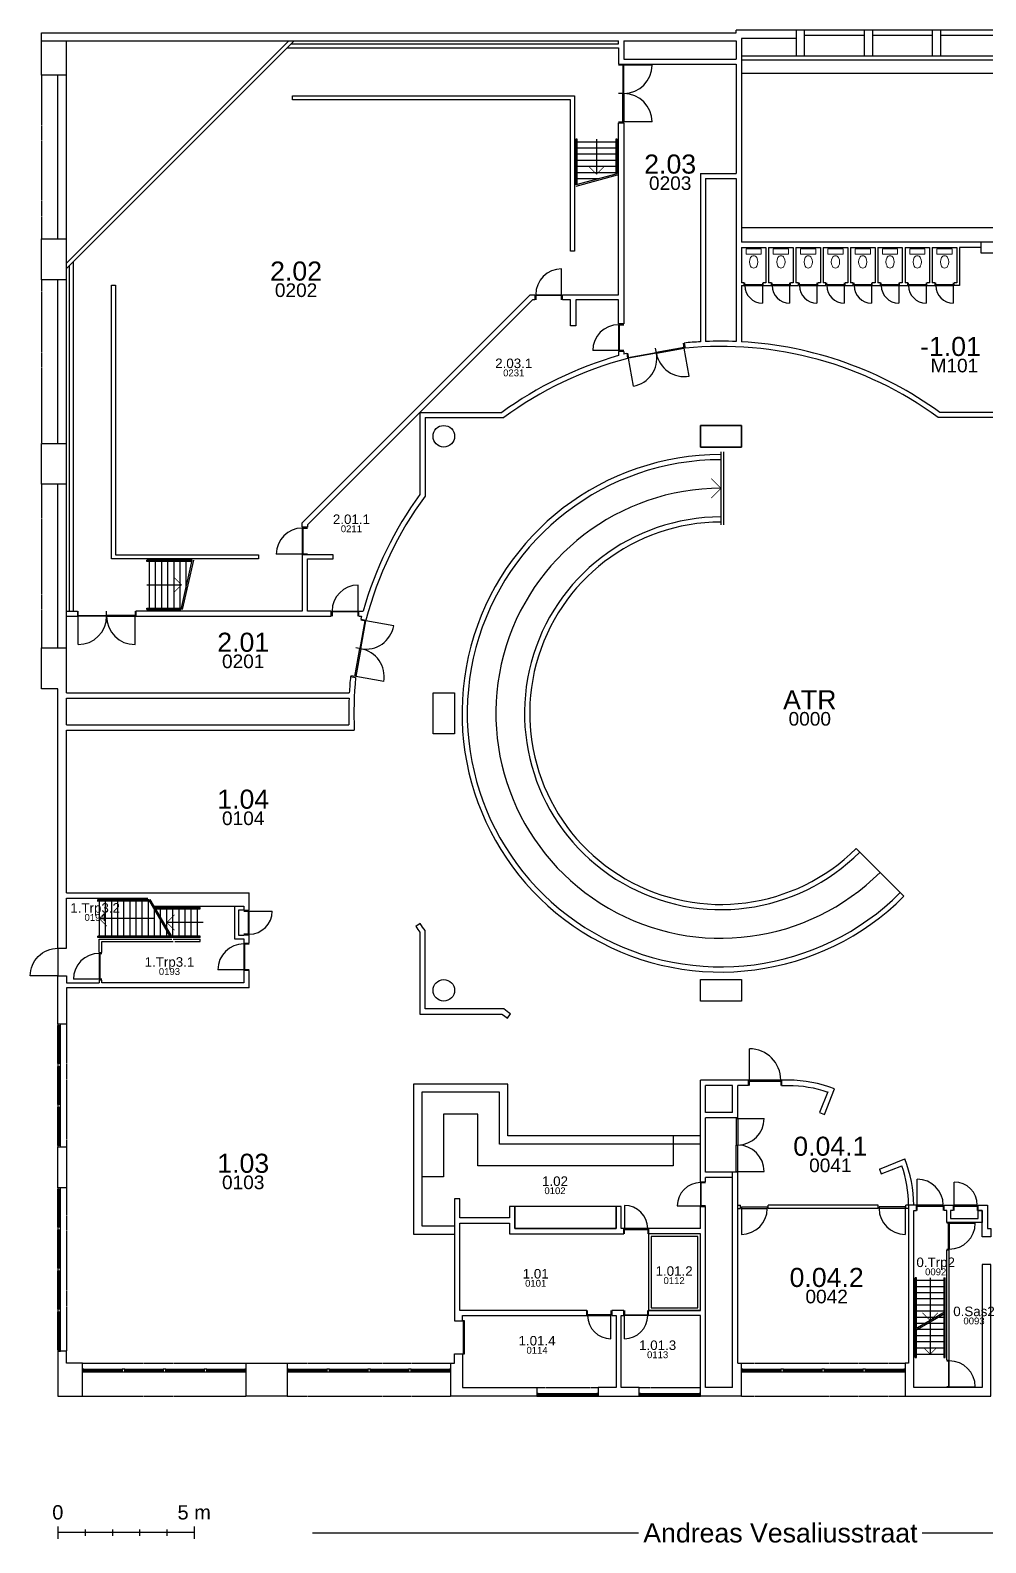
# Model space of a CAD drawing. Header units: millimetres. Extents: x -2571 to 3003, y -6838 to -1291.
# Drawn here: x -2571 to 932, y -6838 to -1291 of the extents above; entities that cross this region are included whole.
import ezdxf
from ezdxf.enums import TextEntityAlignment as Align

# ---------------------------------------------------------------- set-up
doc = ezdxf.new("R2010")
doc.units = ezdxf.units.MM
doc.header["$LTSCALE"] = 10
doc.linetypes.add('HIDDEN', pattern=[0.375, 0.25, -0.125])
for name, color, linetype in [('T-01----V_NOTA', 7, 'Continuous'), ('T-01----V_SCHAALLAT', 7, 'Continuous'), ('T-020---V_LOKAALNAAM', 2, 'Continuous'), ('T-020---V_LOKAALNUMMER', 7, 'Continuous'), ('T-026---V_POLYGOON_CONSTR', 7, 'Continuous'), ('T-026---V_POLYGOON_LOKAAL', 7, 'Continuous'), ('T-074---V_PROJECTIE_GEBOUW', 7, 'HIDDEN'), ('T-20----B_Wanden', 12, 'Continuous'), ('T-226---B_Stijlwand', 60, 'Continuous'), ('T-24----B_Trappen', 2, 'Continuous'), ('T-28----B_Kolommen', 4, 'Continuous'), ('T-282---B_DRAAGSTR_PROJECTIE', 7, 'HIDDEN'), ('T-31----B_BUITENSCHRIJNWERK', 2, 'Continuous'), ('T-32----B_BINNENSCHRIJNWERK', 2, 'Continuous'), ('T-741---B_SANITOESTELLEN', 220, 'Continuous'), ('T-8-----B_MEUBILAIR', 6, 'Continuous')]:
    doc.layers.add(name, color=color, linetype=linetype)
doc.layers.get('T-026---V_POLYGOON_LOKAAL').off()
doc.styles.add('ARIAL', font='arial.ttf')
doc.styles.add('S1-100_H2.5', font='arial.ttf', dxfattribs={"height": 250})
doc.styles.add('S1-100_H3.5', font='arial.ttf', dxfattribs={"height": 350})
doc.styles.add('S1-100_H5', font='arial.ttf', dxfattribs={"height": 500})
doc.styles.add('S1-100_H7', font='arial.ttf', dxfattribs={"height": 700})

# ---------------------------------------------------------------- blocks, each defined once
blk = doc.blocks.new('*U2')
at = {"layer": 'T-01----V_SCHAALLAT'}
for p, q in [((0, 225), (0, -225)), ((1000, 112.5), (1000, -112.5)), ((2000, 112.5), (2000, -112.5)), ((3000, 112.5), (3000, -112.5)), ((4000, 112.5), (4000, -112.5)), ((5000, 225), (5000, -225))]:
    blk.add_line(p, q, dxfattribs=at)
for points in [[(1000, 0), (0, 0)], [(2000, 0), (1000, 0)], [(3000, 0), (2000, 0)], [(4000, 0), (3000, 0)], [(5000, 0), (4000, 0)]]:
    blk.add_lwpolyline(points, dxfattribs=at)
at = {"layer": 'T-01----V_SCHAALLAT', "style": 'ARIAL'}
for s, p in [('0', (0, 325)), ('5 m', (5000, 325))]:
    blk.add_text(s, height=525, dxfattribs=at).set_placement(p, align=Align.BOTTOM_CENTER)

msp = doc.modelspace()

# ---------------------------------------------------------------- linework, layer by layer
at = {"layer": 'T-01----V_NOTA'}
for p, q in [((-1535.8, -6801.9), (-341.6, -6801.9)), ((699, -6801.9), (1894, -6801.9))]:
    msp.add_line(p, q, dxfattribs=at)
at = {"layer": 'T-026---V_POLYGOON_CONSTR'}
for points in [[(-1094.5, -2779.9, -1), (-1015.5, -2779.9, -1)], [(-1015.5, -4811.9, -1), (-1094.5, -4811.9, -1)]]:
    msp.add_lwpolyline(points, format="xyb", close=True, dxfattribs=at)
for points in [[(36, -2819.4), (-114, -2819.4), (-114, -2740.4), (36, -2740.4)], [(-1015.5, -3720.9), (-1015.5, -3870.9), (-1094.5, -3870.9), (-1094.5, -3720.9)], [(36, -4772.4), (36, -4851.4), (-114, -4851.4), (-114, -4772.4)]]:
    msp.add_lwpolyline(points, close=True, dxfattribs=at)
at = {"layer": 'T-074---V_PROJECTIE_GEBOUW'}
for p, q in [((-2530, -1455.9), (-2530, -2055.9)), ((-2530, -2205.9), (-2530, -2805.9)), ((-2530, -2955.9), (-2530, -3556.4)), ((-2379, -6300.9), (-1779, -6300.9)), ((-1629, -6300.9), (-1029, -6300.9)), ((36, -6300.9), (636, -6300.9))]:
    msp.add_line(p, q, dxfattribs=at)
at = {"layer": 'T-20----B_Wanden'}
for p, q in [((-2530, -1455.9), (-2530, -1300.9)), ((-2530, -1300.9), (17, -1300.9)), ((-2530, -1329.9), (-414, -1329.9)), ((-2438, -1455.9), (-2438, -1329.9)), ((-1602.9, -1329.9), (-2438, -2165)), ((-1622.7, -1329.9), (-2438, -2145.2)), ((-414, -1340.9), (-414, -1329.9)), ((-395, -1329.9), (17, -1329.9)), ((2466, -1290.9), (17, -1290.9)), ((17, -1300.9), (17, -1290.9)), ((238, -1320.9), (36, -1320.9)), ((238, -1386.4), (238, -1290.9)), ((268, -1386.4), (268, -1290.9)), ((487.5, -1309.9), (268, -1309.9)), ((487.5, -1386.4), (487.5, -1290.9)), ((517.5, -1386.4), (517.5, -1290.9)), ((737, -1309.9), (517.5, -1309.9)), ((737, -1386.4), (737, -1290.9)), ((767, -1386.4), (767, -1290.9)), ((1236, -1309.9), (767, -1309.9)), ((-1627.9, -1354.9), (-414, -1354.9)), ((-1613.9, -1340.9), (-414, -1340.9)), ((1266, -1386.4), (36, -1386.4)), ((-414, -1415.9), (17, -1415.9)), ((-395, -1396.9), (17, -1396.9)), ((1236, -1400.4), (36, -1400.4)), ((-2470, -2055.9), (-2470, -1455.9)), ((-2438, -2055.9), (-2438, -1455.9)), ((-114, -1815.9), (17, -1815.9)), ((-95, -1834.9), (17, -1834.9)), ((-2530, -2205.9), (-2530, -2055.9)), ((-2530, -2055.9), (-2438, -2055.9)), ((-2438, -2205.9), (-2438, -2055.9)), ((913.5, -2068.4), (36, -2068.4)), ((36, -2087.4), (126, -2087.4)), ((36, -2087.4), (126, -2087.4)), ((126, -2087.4), (126, -2217.4)), ((136, -2087.4), (136, -2217.4)), ((136, -2087.4), (226, -2087.4)), ((136, -2087.4), (226, -2087.4)), ((226, -2087.4), (226, -2217.4)), ((236, -2087.4), (236, -2217.4)), ((236, -2087.4), (326, -2087.4)), ((236, -2087.4), (326, -2087.4)), ((326, -2087.4), (326, -2217.4)), ((336, -2087.4), (336, -2217.4)), ((336, -2087.4), (426, -2087.4)), ((336, -2087.4), (426, -2087.4)), ((426, -2087.4), (426, -2217.4)), ((436, -2087.4), (436, -2217.4)), ((436, -2087.4), (526, -2087.4)), ((436, -2087.4), (526, -2087.4)), ((526, -2087.4), (526, -2217.4)), ((536, -2087.4), (536, -2217.4)), ((536, -2087.4), (626, -2087.4)), ((536, -2087.4), (626, -2087.4)), ((626, -2087.4), (626, -2217.4)), ((636, -2087.4), (636, -2217.4)), ((636, -2087.4), (726, -2087.4)), ((636, -2087.4), (726, -2087.4)), ((726, -2087.4), (726, -2217.4)), ((736, -2087.4), (736, -2217.4)), ((736, -2087.4), (826, -2087.4)), ((736, -2087.4), (826, -2087.4)), ((826, -2087.4), (826, -2217.4)), ((913.5, -2087.4), (836, -2087.4)), ((836, -2087.4), (836, -2227.4)), ((913.5, -2068.4), (913.5, -2087.4)), ((-2427, -3420.9), (-2427, -2154)), ((-2413, -3420.9), (-2413, -2140)), ((-2470, -2805.9), (-2470, -2205.9)), ((-2438, -2805.9), (-2438, -2205.9)), ((46, -2217.4), (36, -2217.4)), ((46, -2227.4), (46, -2217.4)), ((126, -2217.4), (116, -2217.4)), ((116, -2227.4), (116, -2217.4)), ((146, -2217.4), (136, -2217.4)), ((146, -2227.4), (146, -2217.4)), ((226, -2217.4), (216, -2217.4)), ((216, -2227.4), (216, -2217.4)), ((246, -2217.4), (236, -2217.4)), ((246, -2227.4), (246, -2217.4)), ((326, -2217.4), (316, -2217.4)), ((316, -2227.4), (316, -2217.4)), ((346, -2217.4), (336, -2217.4)), ((346, -2227.4), (346, -2217.4)), ((426, -2217.4), (416, -2217.4)), ((416, -2227.4), (416, -2217.4)), ((446, -2217.4), (436, -2217.4)), ((446, -2227.4), (446, -2217.4)), ((526, -2217.4), (516, -2217.4)), ((516, -2227.4), (516, -2217.4)), ((546, -2217.4), (536, -2217.4)), ((546, -2227.4), (546, -2217.4)), ((626, -2217.4), (616, -2217.4)), ((616, -2227.4), (616, -2217.4)), ((646, -2217.4), (636, -2217.4)), ((646, -2227.4), (646, -2217.4)), ((726, -2217.4), (716, -2217.4)), ((716, -2227.4), (716, -2217.4)), ((746, -2217.4), (736, -2217.4)), ((746, -2227.4), (746, -2217.4)), ((826, -2217.4), (816, -2217.4)), ((816, -2227.4), (816, -2217.4)), ((36, -2227.4), (46, -2227.4)), ((116, -2227.4), (146, -2227.4)), ((216, -2227.4), (246, -2227.4)), ((316, -2227.4), (346, -2227.4)), ((416, -2227.4), (446, -2227.4)), ((516, -2227.4), (546, -2227.4)), ((616, -2227.4), (646, -2227.4)), ((716, -2227.4), (746, -2227.4)), ((836, -2227.4), (816, -2227.4)), ((-173.7, -2438.1), (-170.4, -2456.8)), ((-384.4, -2475.8), (-381, -2494.6)), ((-2530, -2955.9), (-2530, -2805.9)), ((-2530, -2805.9), (-2438, -2805.9)), ((-2438, -2955.9), (-2438, -2805.9)), ((-2470, -3555.9), (-2470, -2955.9)), ((-2438, -3556.4), (-2438, -2955.9)), ((-2398, -3420.9), (-2398, -3439.9)), ((-1359.1, -3450.5), (-1340.3, -3453.9)), ((-2530, -3706.4), (-2530, -3556.4)), ((-2530, -3556.4), (-2438, -3556.4)), ((-2438, -3720.9), (-2438, -3556.4)), ((-2470, -4657.9), (-2470, -3706.4)), ((-1396.8, -3661.2), (-1378.1, -3664.6)), ((-2438, -4453.9), (-2438, -3857.4)), ((-2438, -4454.4), (-1769, -4454.4)), ((-2438, -4657.9), (-2438, -4473.4)), ((-2438, -4473.4), (-2139.6, -4473.4)), ((-1769, -4518.4), (-1769, -4454.4)), ((-2116.5, -4503.4), (-1788, -4503.4)), ((-1788, -4503.4), (-1788, -4518.4)), ((-2470, -4657.9), (-2438, -4657.9)), ((-2318, -4673.4), (-2318, -4624.4)), ((-2318, -4624.4), (-2052.4, -4624.4)), ((-2309, -4673.4), (-2309, -4633.4)), ((-2309, -4633.4), (-2047.2, -4633.4)), ((-2046.6, -4624.4), (-1948, -4624.4)), ((-2041.5, -4633.4), (-1948, -4633.4)), ((-1948, -4633.4), (-1948, -4624.4)), ((62.4, -5160.4), (22.5, -5160.4)), ((542.2, -5467.6), (635, -5430.5)), ((542.2, -5467.6), (548.8, -5485.5)), ((548.8, -5485.5), (624.5, -5455.2)), ((-114, -5513.9), (-95, -5513.9)), ((-114, -5604.9), (-95, -5604.9)), ((-114, -5685.9), (-304.5, -5685.9)), ((-304.5, -5685.9), (-304.5, -5704.9)), ((-114, -5704.9), (-304.5, -5704.9)), ((789, -6167.9), (789, -5763.9)), ((798, -6167.9), (798, -5763.9)), ((-114, -5985.9), (-304.5, -5985.9)), ((-304.5, -6004.9), (-304.5, -5985.9)), ((-114, -6004.9), (-304.5, -6004.9)), ((22.5, -6178.9), (36, -6178.9)), ((36, -6300.9), (36, -6178.9))]:
    msp.add_line(p, q, dxfattribs=at)
at = {"layer": 'T-20----B_Wanden', "linetype": 'Continuous'}
for p, q in [((-395, -1329.9), (-395, -1396.9)), ((17, -1329.9), (17, -1396.9)), ((36, -1320.9), (36, -2068.4)), ((-414, -1354.9), (-414, -1415.9)), ((17, -1415.9), (17, -1815.9)), ((-2438, -1455.9), (-2530, -1455.9)), ((-114, -1815.9), (-114, -2433.5)), ((-95, -1834.9), (-95, -2432.6)), ((17, -1834.9), (17, -2432.6)), ((36, -2087.4), (36, -2217.4)), ((-2438, -2205.9), (-2530, -2205.9)), ((36, -2227.4), (36, -2433.5)), ((-414, -2468.7), (-414, -2484)), ((-395, -2468.7), (-414, -2468.7)), ((-395, -2468.7), (-395, -2478.7)), ((-1142.5, -2692.4), (-1142.5, -2993.3)), ((-1142.5, -2692.4), (-841.6, -2692.4)), ((-1123.5, -2711.4), (-1123.5, -2999.5)), ((-1123.5, -2711.4), (-835.4, -2711.4)), ((1045.5, -2711.4), (757.4, -2711.4)), ((1064.5, -2692.4), (763.6, -2692.4)), ((-2438, -2955.9), (-2530, -2955.9)), ((-2438, -3420.9), (-2398, -3420.9)), ((-1366.3, -3420.9), (-1351, -3420.9)), ((-1366.3, -3439.9), (-1366.3, -3420.9)), ((-2438, -3439.9), (-2398, -3439.9)), ((-1366.3, -3439.9), (-1356.3, -3439.9)), ((-2470, -3706.4), (-2530, -3706.4)), ((-2438, -3720.9), (-1401.5, -3720.9)), ((-2438, -3838.4), (-2438, -3739.9)), ((-2438, -3739.9), (-1402.4, -3739.9)), ((-2438, -3838.4), (-1402.9, -3838.4)), ((-2438, -3857.4), (-1383.1, -3857.4)), ((-1822, -4503.4), (-1822, -4623.4)), ((-1808, -4518.4), (-1808, -4609.4)), ((-1788, -4518.4), (-1808, -4518.4)), ((-1788, -4518.4), (-1769, -4518.4)), ((-1822, -4623.4), (-1788, -4623.4)), ((-1808, -4609.4), (-1788, -4609.4)), ((-1769, -4609.4), (-1788, -4609.4)), ((-1788, -4623.4), (-1788, -4638.4)), ((-1788, -4638.4), (-1769, -4638.4)), ((-1769, -4638.4), (-1769, -4607.2)), ((-2318, -4673.4), (-2309, -4673.4)), ((-114, -5513.9), (-114, -5141.4)), ((62.4, -5141.4), (-114, -5141.4)), ((62.4, -5160.4), (62.4, -5141.4)), ((-95, -5260.4), (-95, -5160.4)), ((3.5, -5160.4), (-95, -5160.4)), ((3.5, -5260.4), (3.5, -5160.4)), ((22.5, -5279.4), (22.5, -5160.4)), ((3.5, -5260.4), (-95, -5260.4)), ((-95, -5479.4), (-95, -5279.4)), ((22.5, -5279.4), (-95, -5279.4)), ((22.5, -5479.4), (-95, -5479.4)), ((3.5, -6268.9), (3.5, -5479.4)), ((22.5, -6178.9), (22.5, -5479.4)), ((-95, -5513.9), (-95, -5498.4)), ((3.5, -5498.4), (-95, -5498.4)), ((-114, -5685.9), (-114, -5604.9)), ((-95, -6268.9), (-95, -5604.9)), ((-114, -5985.9), (-114, -5704.9)), ((789, -5763.9), (798, -5763.9)), ((-114, -6300.9), (-114, -6004.9)), ((789, -6167.9), (798, -6167.9)), ((36, -6300.9), (-114, -6300.9)), ((3.5, -6268.9), (-95, -6268.9)), ((798, -6268.9), (789, -6268.9))]:
    msp.add_line(p, q, dxfattribs=at)
at = {"layer": 'T-20----B_Wanden', "color": 9, "lineweight": -3}
for p, q in [((2344, -1449.4), (36, -1449.4)), ((2344, -2015.4), (36, -2015.4))]:
    msp.add_line(p, q, dxfattribs=at)
at = {"layer": 'T-20----B_Wanden', "color": 9}
msp.add_line((456.7, -4291.6), (632, -4467), dxfattribs=at)
at = {"layer": 'T-20----B_Wanden'}
for points in [[(-590, -1545.9), (-1609, -1545.9), (-1609, -1531.9), (-576, -1531.9), (-576, -2101), (-590, -2101)], [(-2273, -3228.9), (-2273, -2225.9), (-2259, -2225.9), (-2259, -3214.9), (-1734, -3214.9), (-1734, -3228.9)], [(-1460, -3228.9), (-1460, -3214.9), (-1555, -3214.9), (-1574, -3214.9), (-1574, -3420.9), (-2184, -3420.9), (-2184, -3439.9), (-1467.3, -3439.9), (-1467.3, -3420.9), (-1555, -3420.9), (-1555, -3228.9)], [(-2438, -5385.9), (-2438, -5535.9), (-2470, -5535.9), (-2470, -5385.9)], [(-404.5, -5604.9), (-423.5, -5604.9), (-423.5, -5685.9), (-794.5, -5685.9), (-794.5, -5604.9), (-813.5, -5604.9), (-813.5, -5646.9), (-996.5, -5646.9), (-996.5, -5576.9), (-1015.5, -5576.9), (-1015.5, -6023.9), (-986.5, -6023.9), (-986.5, -6004.9), (-530.5, -6004.9), (-530.5, -5985.9), (-996.5, -5985.9), (-996.5, -5665.9), (-813.5, -5665.9), (-813.5, -5704.9), (-395.5, -5704.9), (-395.5, -5685.9), (-404.5, -5685.9)], [(636, -6178.9), (636, -6300.9), (951, -6300.9), (951, -5816.9), (919, -5816.9), (919, -6268.9), (668, -6268.9), (668, -5618.9), (678, -5618.9), (678, -5599.9), (649, -5599.9), (649, -6178.9), (636, -6178.9)], [(938, -5685.9), (951, -5685.9), (951, -5715.9), (919, -5715.9), (919, -5618.9), (904, -5618.9), (904, -5599.9), (938, -5599.9)], [(-339, -6268.9), (-404.5, -6268.9), (-404.5, -6004.9), (-395.5, -6004.9), (-395.5, -5985.9), (-439.5, -5985.9), (-439.5, -6004.9), (-423.5, -6004.9), (-423.5, -6268.9), (-489, -6268.9), (-489, -6300.9), (-339, -6300.9)], [(-2379, -6300.9), (-2379, -6178.9), (-2438, -6178.9), (-2438, -6135.9), (-2470, -6135.9), (-2470, -6300.9)], [(-714, -6300.9), (-1029, -6300.9), (-1029, -6178.9), (-1015.5, -6178.9), (-1015.5, -6144.9), (-986.5, -6144.9), (-986.5, -6268.9), (-714, -6268.9)], [(-1779, -6178.9), (-1629, -6178.9), (-1629, -6300.9), (-1779, -6300.9)]]:
    msp.add_lwpolyline(points, close=True, dxfattribs=at)
at = {"layer": 'T-20----B_Wanden', "linetype": 'Continuous'}
for points in [[(-590, -2375), (-590, -2280), (-620, -2280), (-620, -2261), (-414, -2261), (-414, -1629.9), (-395, -1629.9), (-395, -2367.7), (-414, -2367.7), (-414, -2280), (-571, -2280), (-571, -2375), (-590, -2375)], [(-1555, -3113.9), (-1574, -3113.9), (-1574, -3097), (-737.9, -2261), (-721, -2261), (-721, -2280), (-730, -2280), (-1555, -3104.9)], [(919, -5662.9), (798, -5662.9), (789, -5662.9), (789, -5618.9), (779, -5618.9), (779, -5599.9), (813, -5599.9), (813, -5618.9), (803, -5618.9), (803, -5648.9), (904, -5648.9), (904, -5618.9), (919, -5618.9)]]:
    msp.add_lwpolyline(points, close=True, dxfattribs=at)
at = {"layer": 'T-20----B_Wanden'}
msp.add_lwpolyline([(-1157, -4578.2, 0.00458), (-1142.5, -4598.5), (-1142.5, -4899.4), (-841.6, -4899.4, 0.00458), (-821.3, -4913.9), (-810.4, -4898.4, -0.005725), (-835.4, -4880.4), (-1123.5, -4880.4), (-1123.5, -4592.3, -0.005725), (-1141.5, -4567.3)], format="xyb", close=True, dxfattribs=at)
for points in [[(-1769, -4803.4), (-2438, -4803.4), (-2438, -4935.9), (-2470, -4935.9), (-2470, -4758.9), (-2438, -4758.9), (-2438, -4784.4), (-2318, -4784.4)], [(352.9, -5184.5), (322.9, -5260.3), (340.7, -5266.8), (377.6, -5173.8)]]:
    msp.add_lwpolyline(points, dxfattribs=at)
at = {"layer": 'T-20----B_Wanden', "linetype": 'Continuous'}
msp.add_lwpolyline([(-1769, -4803.4), (-1769, -4739.4), (-1788, -4739.4), (-1788, -4784.4), (-2309, -4784.4), (-2309, -4774.4), (-2318, -4774.4), (-2318, -4784.4)], dxfattribs=at)
msp.add_lwpolyline([(352.9, -5184.5), (322.9, -5260.3), (340.7, -5266.8), (377.6, -5173.8, 0.094665), (208, -5141.4), (183.4, -5141.4), (183.4, -5160.4), (208, -5160.4, -0.083804), (352.8, -5184.9)], format="xyb", dxfattribs=at)
at = {"layer": 'T-20----B_Wanden'}
msp.add_circle((-114, -2433.5), 0, dxfattribs=at)
for centre, radius, start, end in [((-39, -3795.9), 1364.5, 93.1508, 95.6669), ((-39, -3795.9), 1364.5, 87.6479, 92.3521), ((-39, -3795.9), 1364.5, 53.9702, 86.8492), ((-39, -3795.9), 1364.5, 105.9514, 126.0298), ((-39, -3795.9), 1345.5, 104.7256, 126.2921), ((-39, -3795.9), 1364.5, 104.662, 105.1234), ((-39, -3795.9), 1345.5, 53.7079, 95.6033), ((-39, -3795.9), 1364.5, 143.9702, 164.0486), ((-39, -3795.9), 1345.5, 143.7079, 165.2743), ((-39, -3795.9), 1364.5, 164.8766, 165.338), ((-39, -3795.9), 1364.5, 174.3331, 176.8492), ((-39, -3795.9), 1345.5, 174.3967, 182.6198), ((-39, -3795.9), 1364.5, 177.6479, 181.7849), ((208, -5601.4), 460, 0.1889, 21.8201), ((208, -5601.5), 441, 0.1977, 19.3512)]:
    msp.add_arc(centre, radius, start, end, dxfattribs=at)
at = {"layer": 'T-20----B_Wanden', "color": 9, "linetype": 'Continuous'}
for radius in [949, 930, 720, 701]:
    msp.add_arc((-39, -3795.9), radius, 90, 315, dxfattribs=at)
at = {"layer": 'T-226---B_Stijlwand'}
for p, q in [((22.4, -5599.9), (33, -5599.9)), ((33, -5611.9), (33, -5599.9)), ((538, -5599.9), (134, -5599.9)), ((134, -5611.9), (134, -5599.9)), ((538, -5611.9), (538, -5599.9)), ((649, -5599.9), (639, -5599.9)), ((639, -5611.9), (639, -5599.9)), ((22.4, -5611.9), (33, -5611.9)), ((538, -5611.9), (134, -5611.9)), ((649, -5611.9), (639, -5611.9))]:
    msp.add_line(p, q, dxfattribs=at)
at = {"layer": 'T-24----B_Trappen'}
for p, q in [((-571, -1857.8), (-571, -1690.9)), ((-566, -1690.9), (-571, -1690.9)), ((-566, -1856.5), (-566, -1690.9)), ((-424, -1700.9), (-566, -1700.9)), ((-495, -1690.9), (-495, -1818.4)), ((-419, -1690.9), (-424, -1690.9)), ((-424, -1723.4), (-566, -1723.4)), ((-424, -1745.9), (-566, -1745.9)), ((-424, -1768.4), (-566, -1768.4)), ((-419, -1817.1), (-571, -1857.8)), ((-419, -1822.9), (-571, -1863.6)), ((-424, -1790.9), (-566, -1790.9)), ((-424, -1813.4), (-566, -1813.4)), ((-489.3, -1835.9), (-566, -1835.9)), ((-39, -2836.9), (-39, -3104.9)), ((-29, -2836.9), (-29, -3104.9)), ((-1977.1, -3233.9), (-2144, -3233.9)), ((-2144, -3238.9), (-2144, -3233.9)), ((-1978.5, -3238.9), (-2144, -3238.9)), ((-2134, -3410.9), (-2134, -3238.9)), ((-2111.5, -3410.9), (-2111.5, -3238.9)), ((-2089, -3410.9), (-2089, -3238.9)), ((-2066.5, -3410.9), (-2066.5, -3238.9)), ((-2044, -3410.9), (-2044, -3238.9)), ((-2021.5, -3410.9), (-2021.5, -3238.9)), ((-2018, -3415.9), (-1976.9, -3233.9)), ((-2012.3, -3415.9), (-1971.1, -3233.9)), ((-1999, -3345.6), (-1999, -3238.9)), ((-2144, -3324.9), (-2016.5, -3324.9)), ((-2144, -3415.9), (-2144, -3410.9)), ((-2323, -4478.4), (-2136.7, -4478.4)), ((-2323, -4486.3), (-2323, -4478.4)), ((-2323, -4483.4), (-2133.8, -4483.4)), ((-2318, -4483.4), (-2318, -4613.4)), ((-2295.5, -4613.4), (-2295.5, -4483.4)), ((-2273, -4483.4), (-2273, -4613.4)), ((-2250.5, -4613.4), (-2250.5, -4483.4)), ((-2228, -4613.4), (-2228, -4483.4)), ((-2205.5, -4483.4), (-2205.5, -4613.4)), ((-2183, -4613.4), (-2183, -4483.4)), ((-2160.5, -4613.4), (-2160.5, -4483.4)), ((-2138, -4613.4), (-2138, -4483.4)), ((-2055.9, -4618.4), (-2136.7, -4478.4)), ((-2050.1, -4618.4), (-2130.9, -4478.4)), ((-2115.5, -4548.4), (-2318, -4548.4)), ((-2115.5, -4613.4), (-2115.5, -4515.2)), ((-2113.6, -4508.4), (-1948, -4508.4)), ((-2110.7, -4513.4), (-1948, -4513.4)), ((-2093, -4544.1), (-2093, -4513.4)), ((-2070.5, -4583.1), (-2070.5, -4513.4)), ((-2048, -4613.4), (-2048, -4513.4)), ((-2025.5, -4613.4), (-2025.5, -4513.4)), ((-2003, -4613.4), (-2003, -4513.4)), ((-1980.5, -4613.4), (-1980.5, -4513.4)), ((-1958, -4613.4), (-1958, -4513.4)), ((-1948, -4513.4), (-1948, -4508.4)), ((-2093, -4613.4), (-2093, -4554.1)), ((-1936.5, -4563.2), (-2070.5, -4563.2)), ((-2070.5, -4613.4), (-2070.5, -4593.1)), ((-2323, -4618.4), (-2323, -4613.4)), ((-1948, -4618.4), (-1948, -4613.4)), ((673, -6158.9), (673, -5866.4)), ((678, -5866.4), (673, -5866.4)), ((678, -6052), (678, -5866.4)), ((778, -5876.4), (678, -5876.4)), ((728.2, -5866.4), (728.2, -6022.9)), ((778, -5866.4), (783, -5866.4)), ((778, -5898.9), (678, -5898.9)), ((778, -5921.4), (678, -5921.4)), ((778, -5943.9), (678, -5943.9)), ((778, -5966.4), (678, -5966.4)), ((778, -5988.9), (678, -5988.9)), ((783, -5991), (673, -6054.8)), ((783, -5996.8), (673, -6060.6)), ((778, -6011.4), (678, -6011.4)), ((778, -6033.9), (678, -6033.9)), ((728.2, -6028.7), (728.2, -6146.4)), ((678, -6158.9), (678, -6057.7)), ((778, -6078.9), (678, -6078.9)), ((778, -6101.4), (678, -6101.4)), ((778, -6056.4), (680.2, -6056.4)), ((778, -6123.9), (678, -6123.9)), ((678, -6146.4), (778, -6146.4)), ((673, -6158.9), (678, -6158.9)), ((778, -6158.9), (783, -6158.9))]:
    msp.add_line(p, q, dxfattribs=at)
for points in [[(-424, -1690.9), (-424, -1818.4)], [(-419, -1690.9), (-419, -1815.5)], [(-2144, -3410.9), (-2016.5, -3410.9)], [(-2144, -3415.9), (-2019.4, -3415.9)], [(-2058.8, -4613.4), (-2323, -4613.4)], [(-1948, -4618.4), (-2323, -4618.4)], [(-1948, -4613.4), (-2053, -4613.4)], [(778, -5866.4), (778, -5993.9)], [(783, -6158.9), (783, -5866.4)], [(778, -5999.7), (778, -6158.9)]]:
    msp.add_lwpolyline(points, dxfattribs=at)
at = {"layer": 'T-24----B_Trappen', "const_width": 2.5}
for points in [[(-523.3, -1790.1), (-495, -1818.4), (-466.7, -1790.1)], [(-74.4, -3006.3), (-39, -2970.9), (-74.4, -2935.6)], [(-2044.8, -3296.6), (-2016.5, -3324.9), (-2044.8, -3353.2)], [(-2289.7, -4520.1), (-2318, -4548.4), (-2289.7, -4576.7)], [(-2042.2, -4534.9), (-2070.5, -4563.2), (-2042.2, -4591.5)], [(700, -5994.7), (728.2, -6022.9), (756.5, -5994.7)], [(705.7, -6123.9), (728.2, -6146.4), (750.7, -6123.9)]]:
    msp.add_lwpolyline(points, dxfattribs=at)
at = {"layer": 'T-24----B_Trappen'}
msp.add_arc((-39, -3795.9), 825, 90, 315, dxfattribs=at)
at = {"layer": 'T-28----B_Kolommen'}
for points in [[(913.5, -2107.4), (992.5, -2107.4), (992.5, -2068.4), (913.5, -2068.4)], [(-114, -2740.4), (-114, -2819.4), (36, -2819.4), (36, -2740.4)], [(-1094.5, -3720.9), (-1015.5, -3720.9), (-1015.5, -3870.9), (-1094.5, -3870.9)], [(-114, -4851.4), (-114, -4772.4), (36, -4772.4), (36, -4851.4)]]:
    msp.add_lwpolyline(points, close=True, dxfattribs=at)
for centre in [(-1055, -2779.9), (-1055, -4811.9)]:
    msp.add_circle(centre, 39.5, dxfattribs=at)
at = {"layer": 'T-282---B_DRAAGSTR_PROJECTIE', "linetype": 'HIDDEN'}
for p, q in [((-2438, -4935.9), (-2438, -5385.9)), ((-2438, -5535.9), (-2438, -6135.9)), ((-2379, -6178.9), (-1779, -6178.9)), ((-1629, -6178.9), (-1029, -6178.9)), ((36, -6178.9), (636, -6178.9)), ((-714, -6268.9), (-489, -6268.9)), ((-339, -6268.9), (-114, -6268.9))]:
    msp.add_line(p, q, dxfattribs=at)
at = {"layer": 'T-31----B_BUITENSCHRIJNWERK', "color": 1}
for p, q in [((-2470, -5080.9), (-2470, -4940.9)), ((-2460, -5080.9), (-2460, -4940.9)), ((-2470, -5230.9), (-2470, -5090.9)), ((-2460, -5230.9), (-2460, -5090.9)), ((-2470, -5380.9), (-2470, -5240.9)), ((-2460, -5380.9), (-2460, -5240.9)), ((-2470, -5680.9), (-2470, -5540.9)), ((-2460, -5680.9), (-2460, -5540.9)), ((-2470, -5830.9), (-2470, -5690.9)), ((-2460, -5830.9), (-2460, -5690.9)), ((-2470, -5980.9), (-2470, -5840.9)), ((-2460, -5980.9), (-2460, -5840.9)), ((-2470, -6130.9), (-2470, -5990.9)), ((-2460, -6130.9), (-2460, -5990.9)), ((-2374, -6200.9), (-2234, -6200.9)), ((-2374, -6210.9), (-2234, -6210.9)), ((-2224, -6200.9), (-2084, -6200.9)), ((-2224, -6210.9), (-2084, -6210.9)), ((-2074, -6200.9), (-1934, -6200.9)), ((-2074, -6210.9), (-1934, -6210.9)), ((-1924, -6200.9), (-1784, -6200.9)), ((-1924, -6210.9), (-1784, -6210.9)), ((-1624, -6200.9), (-1484, -6200.9)), ((-1624, -6210.9), (-1484, -6210.9)), ((-1474, -6200.9), (-1334, -6200.9)), ((-1474, -6210.9), (-1334, -6210.9)), ((-1324, -6200.9), (-1184, -6200.9)), ((-1324, -6210.9), (-1184, -6210.9)), ((-1174, -6200.9), (-1034, -6200.9)), ((-1174, -6210.9), (-1034, -6210.9)), ((41, -6200.9), (181, -6200.9)), ((41, -6210.9), (181, -6210.9)), ((191, -6200.9), (331, -6200.9)), ((191, -6210.9), (331, -6210.9)), ((341, -6200.9), (481, -6200.9)), ((341, -6210.9), (481, -6210.9)), ((491, -6200.9), (631, -6200.9)), ((491, -6210.9), (631, -6210.9)), ((-709, -6290.9), (-494, -6290.9)), ((-709, -6300.9), (-494, -6300.9)), ((-334, -6290.9), (-119, -6290.9)), ((-334, -6300.9), (-119, -6300.9))]:
    msp.add_line(p, q, dxfattribs=at)
at = {"layer": 'T-31----B_BUITENSCHRIJNWERK'}
for p, q in [((-2465, -5080.9), (-2465, -4940.9)), ((-2465, -5230.9), (-2465, -5090.9)), ((-2465, -5380.9), (-2465, -5240.9)), ((-2465, -5680.9), (-2465, -5540.9)), ((-2465, -5830.9), (-2465, -5690.9)), ((-2465, -5980.9), (-2465, -5840.9)), ((-2465, -6130.9), (-2465, -5990.9)), ((-2374, -6205.9), (-2234, -6205.9)), ((-2224, -6205.9), (-2084, -6205.9)), ((-2074, -6205.9), (-1934, -6205.9)), ((-1924, -6205.9), (-1784, -6205.9)), ((-1624, -6205.9), (-1484, -6205.9)), ((-1474, -6205.9), (-1334, -6205.9)), ((-1324, -6205.9), (-1184, -6205.9)), ((-1174, -6205.9), (-1034, -6205.9)), ((41, -6205.9), (181, -6205.9)), ((191, -6205.9), (331, -6205.9)), ((341, -6205.9), (481, -6205.9)), ((491, -6205.9), (631, -6205.9)), ((-709, -6295.9), (-494, -6295.9)), ((-334, -6295.9), (-119, -6295.9))]:
    msp.add_line(p, q, dxfattribs=at)
msp.add_lwpolyline([(-2470, -4657.9), (-2470, -4758.9), (-2571, -4758.9, -0.414214), (-2470, -4657.9)], format="xyb", close=True, dxfattribs=at)
for points in [[(-2470, -4935.9), (-2470, -4940.9), (-2460, -4940.9), (-2460, -4935.9)], [(-2470, -5080.9), (-2470, -5090.9), (-2460, -5090.9), (-2460, -5080.9)], [(-2470, -5230.9), (-2470, -5240.9), (-2460, -5240.9), (-2460, -5230.9)], [(-2470, -5380.9), (-2470, -5385.9), (-2460, -5385.9), (-2460, -5380.9)], [(-2460, -5540.9), (-2460, -5535.9), (-2470, -5535.9), (-2470, -5540.9)], [(-2460, -5690.9), (-2460, -5680.9), (-2470, -5680.9), (-2470, -5690.9)], [(-2460, -5840.9), (-2460, -5830.9), (-2470, -5830.9), (-2470, -5840.9)], [(-2460, -5990.9), (-2460, -5980.9), (-2470, -5980.9), (-2470, -5990.9)], [(-2460, -6135.9), (-2460, -6130.9), (-2470, -6130.9), (-2470, -6135.9)], [(-2379, -6210.9), (-2374, -6210.9), (-2374, -6200.9), (-2379, -6200.9)], [(-2234, -6210.9), (-2224, -6210.9), (-2224, -6200.9), (-2234, -6200.9)], [(-2084, -6210.9), (-2074, -6210.9), (-2074, -6200.9), (-2084, -6200.9)], [(-1934, -6210.9), (-1924, -6210.9), (-1924, -6200.9), (-1934, -6200.9)], [(-1784, -6210.9), (-1779, -6210.9), (-1779, -6200.9), (-1784, -6200.9)], [(-1629, -6210.9), (-1624, -6210.9), (-1624, -6200.9), (-1629, -6200.9)], [(-1484, -6210.9), (-1474, -6210.9), (-1474, -6200.9), (-1484, -6200.9)], [(-1334, -6210.9), (-1324, -6210.9), (-1324, -6200.9), (-1334, -6200.9)], [(-1184, -6210.9), (-1174, -6210.9), (-1174, -6200.9), (-1184, -6200.9)], [(-1034, -6210.9), (-1029, -6210.9), (-1029, -6200.9), (-1034, -6200.9)], [(36, -6210.9), (41, -6210.9), (41, -6200.9), (36, -6200.9)], [(181, -6210.9), (191, -6210.9), (191, -6200.9), (181, -6200.9)], [(331, -6210.9), (341, -6210.9), (341, -6200.9), (331, -6200.9)], [(481, -6210.9), (491, -6210.9), (491, -6200.9), (481, -6200.9)], [(631, -6210.9), (636, -6210.9), (636, -6200.9), (631, -6200.9)], [(-714, -6300.9), (-709, -6300.9), (-709, -6290.9), (-714, -6290.9)], [(-494, -6300.9), (-489, -6300.9), (-489, -6290.9), (-494, -6290.9)], [(-339, -6300.9), (-334, -6300.9), (-334, -6290.9), (-339, -6290.9)], [(-119, -6300.9), (-114, -6300.9), (-114, -6290.9), (-119, -6290.9)]]:
    msp.add_lwpolyline(points, close=True, dxfattribs=at)
at = {"layer": 'T-32----B_BINNENSCHRIJNWERK', "linetype": 'Continuous'}
for p, q in [((-395, -1418.9), (-414, -1418.9)), ((-398.2, -1418.9), (-398.2, -1522.9)), ((-395, -1522.9), (-395, -1418.9)), ((-291, -1418.9), (-395, -1418.9)), ((-395, -1522.9), (-414, -1522.9)), ((-395, -1522.9), (-414, -1522.9)), ((-398.2, -1626.9), (-398.2, -1522.9)), ((-395, -1522.9), (-395, -1626.9)), ((-414, -1626.9), (-395, -1626.9)), ((-291, -1626.9), (-395, -1626.9)), ((-623, -2261), (-623, -2166)), ((49, -2227.4), (49, -2217.4)), ((113, -2217.4), (113, -2227.4)), ((149, -2227.4), (149, -2217.4)), ((213, -2217.4), (213, -2227.4)), ((249, -2227.4), (249, -2217.4)), ((313, -2217.4), (313, -2227.4)), ((349, -2227.4), (349, -2217.4)), ((413, -2217.4), (413, -2227.4)), ((449, -2227.4), (449, -2217.4)), ((513, -2217.4), (513, -2227.4)), ((549, -2227.4), (549, -2217.4)), ((613, -2217.4), (613, -2227.4)), ((649, -2227.4), (649, -2217.4)), ((713, -2217.4), (713, -2227.4)), ((749, -2227.4), (749, -2217.4)), ((813, -2217.4), (813, -2227.4)), ((-718, -2261), (-623, -2261)), ((-718, -2261), (-718, -2280)), ((-623, -2264.1), (-718, -2264.1)), ((-623, -2280), (-623, -2261)), ((113, -2224.3), (49, -2224.3)), ((49, -2227.4), (113, -2227.4)), ((113, -2227.4), (113, -2291.4)), ((213, -2224.3), (149, -2224.3)), ((149, -2227.4), (213, -2227.4)), ((213, -2227.4), (213, -2291.4)), ((313, -2224.3), (249, -2224.3)), ((249, -2227.4), (313, -2227.4)), ((313, -2227.4), (313, -2291.4)), ((413, -2224.3), (349, -2224.3)), ((349, -2227.4), (413, -2227.4)), ((413, -2227.4), (413, -2291.4)), ((513, -2224.3), (449, -2224.3)), ((449, -2227.4), (513, -2227.4)), ((513, -2227.4), (513, -2291.4)), ((613, -2224.3), (549, -2224.3)), ((549, -2227.4), (613, -2227.4)), ((613, -2227.4), (613, -2291.4)), ((713, -2224.3), (649, -2224.3)), ((649, -2227.4), (713, -2227.4)), ((713, -2227.4), (713, -2291.4)), ((813, -2224.3), (749, -2224.3)), ((749, -2227.4), (813, -2227.4)), ((813, -2227.4), (813, -2291.4)), ((-414, -2370.7), (-414, -2465.7)), ((-414, -2370.7), (-395, -2370.7)), ((-410.8, -2465.7), (-410.8, -2370.7)), ((-173.3, -2457.3), (-176.7, -2438.6)), ((-414, -2465.7), (-509, -2465.7)), ((-395, -2465.7), (-414, -2465.7)), ((-381.4, -2475.3), (-378.1, -2494)), ((-378.6, -2490.9), (-276.3, -2472.5)), ((-275.7, -2475.7), (-378.1, -2494)), ((-359.7, -2596.4), (-378.1, -2494)), ((-275.7, -2475.7), (-279.1, -2457)), ((-275.7, -2475.7), (-279.1, -2457)), ((-173.9, -2454.2), (-276.3, -2472.5)), ((-275.7, -2475.7), (-173.3, -2457.3)), ((-155, -2559.7), (-173.3, -2457.3)), ((-1574, -3116.9), (-1574, -3211.9)), ((-1574, -3116.9), (-1555, -3116.9)), ((-1570.8, -3211.9), (-1570.8, -3116.9)), ((-1574, -3211.9), (-1669, -3211.9)), ((-1555, -3211.9), (-1574, -3211.9)), ((-1369.3, -3420.9), (-1369.3, -3325.9)), ((-2395, -3439.9), (-2395, -3420.9)), ((-2395, -3436.8), (-2291, -3436.8)), ((-2291, -3439.9), (-2291, -3420.9)), ((-2291, -3439.9), (-2291, -3420.9)), ((-2187, -3436.8), (-2291, -3436.8)), ((-2187, -3420.9), (-2187, -3439.9)), ((-1464.3, -3420.9), (-1369.3, -3420.9)), ((-1464.3, -3420.9), (-1464.3, -3439.9)), ((-1369.3, -3424.1), (-1464.3, -3424.1)), ((-1369.3, -3439.9), (-1369.3, -3420.9)), ((-2291, -3439.9), (-2395, -3439.9)), ((-2395, -3543.9), (-2395, -3439.9)), ((-2291, -3439.9), (-2187, -3439.9)), ((-2187, -3543.9), (-2187, -3439.9)), ((-1344, -3456.3), (-1362.4, -3558.7)), ((-1359.6, -3453.5), (-1340.9, -3456.8)), ((-1359.3, -3559.2), (-1340.9, -3456.8)), ((-1238.6, -3475.2), (-1340.9, -3456.8)), ((-1380.7, -3661), (-1362.4, -3558.7)), ((-1359.3, -3559.2), (-1378, -3555.9)), ((-1359.3, -3559.2), (-1378, -3555.9)), ((-1359.3, -3559.2), (-1377.6, -3661.6)), ((-1377.6, -3661.6), (-1396.3, -3658.2)), ((-1275.2, -3679.9), (-1377.6, -3661.6)), ((-1788, -4521.4), (-1769, -4521.4)), ((-1772.2, -4521.4), (-1772.2, -4606.4)), ((-1769, -4606.4), (-1769, -4521.4)), ((-1769, -4521.4), (-1684, -4521.4)), ((-1769, -4606.4), (-1788, -4606.4)), ((-1788, -4641.4), (-1788, -4736.4)), ((-1788, -4641.4), (-1769, -4641.4)), ((-1784.8, -4736.4), (-1784.8, -4641.4)), ((-2318, -4676.4), (-2318, -4771.4)), ((-2318, -4676.4), (-2309, -4676.4)), ((-2314.8, -4771.4), (-2314.8, -4676.4)), ((-1788, -4736.4), (-1883, -4736.4)), ((-1769, -4736.4), (-1788, -4736.4)), ((-2318, -4771.4), (-2413, -4771.4)), ((-2309, -4771.4), (-2318, -4771.4)), ((65.4, -5141.4), (65.4, -5026.4)), ((180.4, -5141.4), (65.4, -5141.4)), ((65.4, -5160.4), (65.4, -5141.4)), ((65.4, -5144.6), (180.4, -5144.6)), ((180.4, -5141.4), (180.4, -5160.4)), ((-114, -5516.9), (-114, -5601.9)), ((-114, -5516.9), (-95, -5516.9)), ((-110.8, -5601.9), (-110.8, -5516.9)), ((681, -5599.9), (681, -5504.9)), ((816, -5599.9), (816, -5514.9)), ((-392.5, -5600.9), (-392.5, -5685.9)), ((-199, -5601.9), (-114, -5601.9)), ((-95, -5601.9), (-114, -5601.9)), ((776, -5599.9), (681, -5599.9)), ((681, -5618.9), (681, -5599.9)), ((776, -5599.9), (776, -5618.9)), ((901, -5599.9), (816, -5599.9)), ((816, -5618.9), (816, -5599.9)), ((901, -5599.9), (901, -5618.9)), ((681, -5603.1), (776, -5603.1)), ((816, -5603.1), (901, -5603.1)), ((-307.5, -5685.9), (-392.5, -5685.9)), ((-392.5, -5704.9), (-392.5, -5685.9)), ((-392.5, -5689.1), (-307.5, -5689.1)), ((-307.5, -5685.9), (-307.5, -5704.9)), ((798, -5665.9), (789, -5665.9)), ((794.8, -5760.9), (794.8, -5665.9)), ((798, -5665.9), (798, -5760.9)), ((798, -5665.9), (893.5, -5665.9)), ((789, -5760.9), (798, -5760.9)), ((-527.5, -6004.9), (-527.5, -5985.9)), ((-442.5, -5985.9), (-442.5, -6004.9)), ((-392.5, -5985.9), (-392.5, -6004.9)), ((-307.5, -6004.9), (-307.5, -5985.9)), ((-442.5, -6001.8), (-527.5, -6001.8)), ((-527.5, -6004.9), (-442.5, -6004.9)), ((-442.5, -6089.9), (-442.5, -6004.9)), ((-392.5, -6001.8), (-307.5, -6001.8)), ((-307.5, -6004.9), (-392.5, -6004.9)), ((-392.5, -6089.9), (-392.5, -6004.9)), ((789, -6170.9), (798, -6170.9)), ((794.8, -6170.9), (794.8, -6265.9)), ((798, -6265.9), (798, -6170.9)), ((798, -6265.9), (789, -6265.9)), ((798, -6265.9), (893.5, -6265.9))]:
    msp.add_line(p, q, dxfattribs=at)
at = {"layer": 'T-32----B_BINNENSCHRIJNWERK'}
for p, q in [((16.5, -5282.4), (16.5, -5379.4)), ((16.5, -5282.4), (22.5, -5282.4)), ((22.5, -5282.4), (22.5, -5379.4)), ((22.5, -5282.4), (119.5, -5282.4)), ((16.5, -5379.4), (22.5, -5379.4)), ((16.5, -5476.4), (16.5, -5379.4)), ((16.5, -5379.4), (22.5, -5379.4)), ((22.5, -5476.4), (22.5, -5379.4)), ((16.5, -5476.4), (22.5, -5476.4)), ((22.5, -5476.4), (119.5, -5476.4)), ((36, -5605.9), (131, -5605.9)), ((36, -5605.9), (36, -5611.9)), ((36, -5611.9), (131, -5611.9)), ((36, -5611.9), (36, -5706.9)), ((131, -5605.9), (131, -5611.9)), ((636, -5605.9), (541, -5605.9)), ((541, -5605.9), (541, -5611.9)), ((636, -5611.9), (541, -5611.9)), ((636, -5605.9), (636, -5611.9)), ((636, -5611.9), (636, -5706.9))]:
    msp.add_line(p, q, dxfattribs=at)
msp.add_lwpolyline([(-984, -6144.9), (-979, -6144.9), (-979, -6023.9), (-984, -6023.9)], close=True, dxfattribs=at)
at = {"layer": 'T-32----B_BINNENSCHRIJNWERK', "linetype": 'Continuous'}
for centre, radius, start, end in [((-395, -1418.9), 104, 270, 0), ((-395, -1626.9), 104, 0, 90), ((-623, -2261), 95, 90, 180), ((113, -2227.4), 64, 180, 270), ((213, -2227.4), 64, 180, 270), ((313, -2227.4), 64, 180, 270), ((413, -2227.4), 64, 180, 270), ((513, -2227.4), 64, 180, 270), ((613, -2227.4), 64, 180, 270), ((713, -2227.4), 64, 180, 270), ((813, -2227.4), 64, 180, 270), ((-414, -2465.7), 95, 90, 180), ((-378.1, -2494), 104, 280.1597, 10.1597), ((-173.3, -2457.3), 104, 190.1597, 280.1597), ((-1574, -3211.9), 95, 90, 180), ((-1369.3, -3420.9), 95, 90, 180), ((-2395, -3439.9), 104, 270, 0), ((-2187, -3439.9), 104, 180, 270), ((-1340.9, -3456.8), 104, 259.8403, 349.8403), ((-1377.6, -3661.6), 104, 349.8403, 79.8403), ((-1769, -4521.4), 85, 270, 0), ((-1788, -4736.4), 95, 90, 180), ((-2318, -4771.4), 95, 90, 180), ((65.4, -5141.4), 115, 0, 90), ((-114, -5601.9), 85, 90, 180), ((681, -5599.9), 95, 0, 90), ((816, -5599.9), 85, 0, 90), ((-392.5, -5685.9), 85, 0, 90), ((798.1, -5665.5), 95.4, 269.9561, 359.7431), ((-442.5, -6004.9), 85, 180, 270), ((-392.5, -6004.9), 85, 270, 0), ((798.1, -6266.4), 95.4, 0.2569, 90.0439)]:
    msp.add_arc(centre, radius, start, end, dxfattribs=at)
at = {"layer": 'T-32----B_BINNENSCHRIJNWERK'}
for centre, radius, start, end in [((22.5, -5282.4), 97, 270, 0), ((22.5, -5476.4), 97, 0, 90), ((36, -5611.9), 95, 270, 0), ((636, -5611.9), 95, 180, 270)]:
    msp.add_arc(centre, radius, start, end, dxfattribs=at)
at = {"layer": 'T-741---B_SANITOESTELLEN', "lineweight": 0}
for p, q in [((53.1, -2092.4), (108.9, -2092.4)), ((53.1, -2112.7), (53.1, -2092.4)), ((108.9, -2092.4), (108.9, -2112.7)), ((153.1, -2092.4), (208.9, -2092.4)), ((153.1, -2112.7), (153.1, -2092.4)), ((208.9, -2092.4), (208.9, -2112.7)), ((253.1, -2092.4), (308.9, -2092.4)), ((253.1, -2112.7), (253.1, -2092.4)), ((308.9, -2092.4), (308.9, -2112.7)), ((353.1, -2092.4), (408.9, -2092.4)), ((353.1, -2112.7), (353.1, -2092.4)), ((408.9, -2092.4), (408.9, -2112.7)), ((453.1, -2092.4), (508.9, -2092.4)), ((453.1, -2112.7), (453.1, -2092.4)), ((508.9, -2092.4), (508.9, -2112.7)), ((553.1, -2092.4), (608.9, -2092.4)), ((553.1, -2112.7), (553.1, -2092.4)), ((608.9, -2092.4), (608.9, -2112.7)), ((653.1, -2092.4), (708.9, -2092.4)), ((653.1, -2112.7), (653.1, -2092.4)), ((708.9, -2092.4), (708.9, -2112.7)), ((753.1, -2092.4), (808.9, -2092.4)), ((753.1, -2112.7), (753.1, -2092.4)), ((808.9, -2092.4), (808.9, -2112.7)), ((108.9, -2112.7), (53.1, -2112.7)), ((208.9, -2112.7), (153.1, -2112.7)), ((308.9, -2112.7), (253.1, -2112.7)), ((408.9, -2112.7), (353.1, -2112.7)), ((508.9, -2112.7), (453.1, -2112.7)), ((608.9, -2112.7), (553.1, -2112.7)), ((708.9, -2112.7), (653.1, -2112.7)), ((808.9, -2112.7), (753.1, -2112.7))]:
    msp.add_line(p, q, dxfattribs=at)
for centre, radius, start, end in [((98.8, -2140.7), 33, 151.045, 208.955), ((81, -2130.9), 12.7, 28.955, 151.045), ((81, -2150.5), 12.7, 208.955, 331.045), ((63.2, -2140.7), 33, 331.045, 28.955), ((198.8, -2140.7), 33, 151.045, 208.955), ((181, -2130.9), 12.7, 28.955, 151.045), ((181, -2150.5), 12.7, 208.955, 331.045), ((163.2, -2140.7), 33, 331.045, 28.955), ((298.8, -2140.7), 33, 151.045, 208.955), ((281, -2130.9), 12.7, 28.955, 151.045), ((281, -2150.5), 12.7, 208.955, 331.045), ((263.2, -2140.7), 33, 331.045, 28.955), ((398.8, -2140.7), 33, 151.045, 208.955), ((381, -2130.9), 12.7, 28.955, 151.045), ((381, -2150.5), 12.7, 208.955, 331.045), ((363.2, -2140.7), 33, 331.045, 28.955), ((498.8, -2140.7), 33, 151.045, 208.955), ((481, -2130.9), 12.7, 28.955, 151.045), ((481, -2150.5), 12.7, 208.955, 331.045), ((463.2, -2140.7), 33, 331.045, 28.955), ((598.8, -2140.7), 33, 151.045, 208.955), ((581, -2130.9), 12.7, 28.955, 151.045), ((581, -2150.5), 12.7, 208.955, 331.045), ((563.2, -2140.7), 33, 331.045, 28.955), ((698.8, -2140.7), 33, 151.045, 208.955), ((681, -2130.9), 12.7, 28.955, 151.045), ((681, -2150.5), 12.7, 208.955, 331.045), ((663.2, -2140.7), 33, 331.045, 28.955), ((798.8, -2140.7), 33, 151.045, 208.955), ((781, -2130.9), 12.7, 28.955, 151.045), ((781, -2150.5), 12.7, 208.955, 331.045), ((763.2, -2140.7), 33, 331.045, 28.955)]:
    msp.add_arc(centre, radius, start, end, dxfattribs=at)
at = {"layer": 'T-8-----B_MEUBILAIR'}
for points in [[(-114, -5345.9), (-820.5, -5345.9), (-820.5, -5155.9), (-1165.5, -5155.9), (-1165.5, -5705.9), (-1015.5, -5705.9)], [(-114, -5375.9), (-850.5, -5375.9), (-850.5, -5185.9), (-1135.5, -5185.9), (-1135.5, -5675.9), (-1015.5, -5675.9)], [(-214, -5345.9), (-214, -5455.9), (-930.5, -5455.9), (-930.5, -5265.9), (-1055.5, -5265.9), (-1055.5, -5495.9), (-1135.5, -5495.9)]]:
    msp.add_lwpolyline(points, dxfattribs=at)
for points in [[(-794.5, -5685.9), (-423.5, -5685.9), (-423.5, -5604.9), (-794.5, -5604.9)], [(-304.5, -5985.9), (-114, -5985.9), (-114, -5704.9), (-304.5, -5704.9)], [(-294.5, -5975.9), (-124, -5975.9), (-124, -5714.9), (-294.5, -5714.9)]]:
    msp.add_lwpolyline(points, close=True, dxfattribs=at)

# ---------------------------------------------------------------- block references
at = {"layer": 'T-026---V_POLYGOON_LOKAAL', "xscale": 0.1, "yscale": 0.1, "zscale": 0.1}
msp.add_blockref('*U2', (-2470, -6800.9), dxfattribs=at)

# ---------------------------------------------------------------- texts
at = {"layer": 'T-01----V_NOTA', "style": 'S1-100_H7'}
msp.add_text('Andreas Vesaliusstraat', height=70, dxfattribs=at).set_placement((179.1, -6801.9), align=Align.MIDDLE_CENTER)
at = {"layer": 'T-020---V_LOKAALNAAM'}
for s, height, style, p in [('0203', 50, 'S1-100_H5', (-225, -1826.7)), ('0202', 50, 'S1-100_H5', (-1596.5, -2219.2)), ('M101', 50, 'S1-100_H5', (817, -2495.5)), ('0231', 25, 'S1-100_H2.5', (-798.5, -2535)), ('0211', 25, 'S1-100_H2.5', (-1393.6, -3106.8)), ('0201', 50, 'S1-100_H5', (-1790.3, -3580.4)), ('0000', 50, 'S1-100_H5', (286.8, -3791.2)), ('0104', 50, 'S1-100_H5', (-1790.3, -4155.9)), ('0194', 25, 'S1-100_H2.5', (-2333.2, -4532.3)), ('0193', 25, 'S1-100_H2.5', (-2060.7, -4730.5)), ('0041', 50, 'S1-100_H5', (362.1, -5428.7)), ('0103', 50, 'S1-100_H5', (-1790.3, -5491.2)), ('0102', 25, 'S1-100_H2.5', (-647.2, -5534.4)), ('0101', 25, 'S1-100_H2.5', (-718, -5873.9)), ('0112', 25, 'S1-100_H2.5', (-210.6, -5864)), ('0092', 25, 'S1-100_H2.5', (748.4, -5831.9)), ('0042', 50, 'S1-100_H5', (348.6, -5909.9)), ('0093', 25, 'S1-100_H2.5', (888.9, -6011.9)), ('0114', 25, 'S1-100_H2.5', (-713, -6119.5)), ('0113', 25, 'S1-100_H2.5', (-271, -6136))]:
    msp.add_text(s, height=height, dxfattribs=dict(at, style=style)).set_placement(p, align=Align.TOP_CENTER)
at = {"layer": 'T-020---V_LOKAALNUMMER'}
for s, height, style, p in [('2.03', 70, 'S1-100_H7', (-225, -1746.7)), ('2.02', 70, 'S1-100_H7', (-1596.5, -2139.2)), ('-1.01', 70, 'S1-100_H7', (802.5, -2415.5)), ('2.03.1', 35, 'S1-100_H3.5', (-798.5, -2495)), ('2.01.1', 35, 'S1-100_H3.5', (-1393.6, -3066.8)), ('2.01', 70, 'S1-100_H7', (-1790.3, -3500.4)), ('ATR', 70, 'S1-100_H7', (286.8, -3711.2)), ('1.04', 70, 'S1-100_H7', (-1790.3, -4075.9)), ('1.Trp3.2', 35, 'S1-100_H3.5', (-2333.2, -4492.3)), ('1.Trp3.1', 35, 'S1-100_H3.5', (-2060.7, -4690.5)), ('0.04.1', 70, 'S1-100_H7', (362.1, -5348.7)), ('1.03', 70, 'S1-100_H7', (-1790.3, -5411.2)), ('1.02', 35, 'S1-100_H3.5', (-647.2, -5494.4)), ('1.01.2', 35, 'S1-100_H3.5', (-210.6, -5824)), ('0.Trp2', 35, 'S1-100_H3.5', (748.4, -5791.9)), ('1.01', 35, 'S1-100_H3.5', (-718, -5833.9)), ('0.04.2', 70, 'S1-100_H7', (348.6, -5829.9)), ('0.Sas2', 35, 'S1-100_H3.5', (888.9, -5971.9)), ('1.01.4', 35, 'S1-100_H3.5', (-713, -6079.5)), ('1.01.3', 35, 'S1-100_H3.5', (-271, -6096))]:
    msp.add_text(s, height=height, dxfattribs=dict(at, style=style)).set_placement(p, align=Align.TOP_CENTER)

doc.saveas('drawing.dxf')
